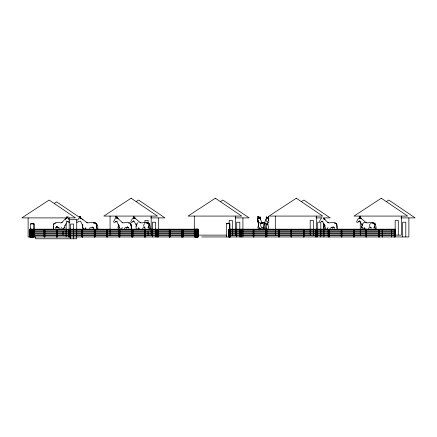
<?xml version="1.0" encoding="UTF-8"?>
<svg xmlns="http://www.w3.org/2000/svg" width="437" height="437" viewBox="0 0 437 437"><rect width="100%" height="100%" fill="white"/><g stroke="black" fill="none" stroke-linecap="round" stroke-linejoin="round"><path stroke-width="0.66" d="M259.66 217.621L259.687 217.009L259.545 217.926M373.952 223.427L374.094 223.116L375.05 223.875L375.94 226.126L376.137 228.813M131.105 228.261L131.286 224.607L129.904 222.963L128.636 223.078M336.829 228.261L337.009 224.607L335.627 222.963L334.354 223.078M149.683 225.825L149.749 224.607L148.678 223.312M96.555 228.261L96.763 224.607L95.2 222.963L93.474 223.088M53.429 228.813L53.554 226.798M66.697 217.926L66.768 217.009L66.604 218.418L66.714 217.621M66.746 217.926L66.823 217.009L66.642 218.424L66.823 217.009M53.986 223.525L53.784 224.908M130.953 225.727L130.69 223.525M65.326 219.729L65.463 218.604M53.248 228.797L53.5 226.879M267.69 224.421L267.952 222.466M148.301 228.261L148.853 224.547L147.154 222.963L146.116 223.045M374.138 228.261L374.689 224.547L372.985 222.963L371.428 223.088M259.496 217.926L259.633 217.009M260.212 217.02L259.764 218.44M263.167 228.393L263.943 224.547L262.828 222.963L262.063 223.132M260.042 217.631L260.157 217.02L259.818 218.369M268.105 217.653L268.427 216.304L268.05 217.784M268.58 220.335L268.864 218.877L268.242 217.894L266.728 217.872L265.92 219.751L266.472 221.117L266.996 221.401M266.22 228.464L266.526 225.164L266.144 223.312L264.5 223.132M119.47 225.465L119.159 226.814L120.224 228.999M325.188 225.465L324.877 226.814L325.947 228.999M68.068 216.107L67.32 217.905M82.762 225.443L82.396 226.792L83.156 228.977M82.888 225.465L82.522 226.814L83.385 228.999M258.638 224.552L257.814 227.469L258.436 229.01M118.542 225.071L117.924 227.448L118.503 228.977M324.265 225.071L323.648 227.448L324.221 228.977M136.371 228.999L135.869 226.59L137.043 224.552M264.461 223.007L266.259 218.533M95.523 223.427L95.67 223.116L96.724 223.875L97.713 226.126L97.926 228.813M267.99 229.01L268.613 227.469L267.783 224.552M65.26 225.787L67.101 221.439M121.628 229.004L122.3 227.469M327.351 229.004L328.018 227.469M261.179 223.482L260.501 225.006L261.747 228.311M85.078 229.004L85.728 227.628M259.534 228.993L259.966 228.087M96.353 226.694L96.845 224.908L95.61 223.023C92.628 221.395 89.563 223.52 86.504 222.591M319.387 221.439L321.512 217.894M55.696 228.311L57.214 226.519M76.999 220.822L76.672 222.225L77.393 222.482L78.939 221.362L80.315 221.117M63.556 228.977L64.632 226.792L64.348 225.443M58.11 228.311L58.64 227.448M144.669 223.482L143.702 225.006L143.86 226.421L144.767 227.448M370.505 223.482L369.533 225.006L369.697 226.421L371.221 228.311M137.901 229.004L138.851 227.628M363.737 229.004L364.687 227.628M147.968 227.764L148.837 226.694M373.804 227.764L374.667 226.694M78.327 218.975L79.387 217.757L80.555 217.768L81.577 218.533M61.644 222.87L65.665 218.533M82.817 224.4L82.451 224.793L82.85 227.076M362.874 224.552L361.705 226.59L362.202 228.999M138.026 222.597L136.115 224.4L136.366 226.257M54.374 203.363L56.646 201.878L79.632 217.446M136.333 201.533L138.611 200.048L164.957 217.899L150.689 217.899M220.565 201.533L222.837 200.048L249.183 217.899L235.172 217.899M301.563 201.533L303.841 200.048L330.186 217.899L322.905 217.899M386.526 201.533L388.804 200.048L415.15 217.899L400.882 217.899M116.22 221.362L114.827 222.422L113.767 222.176L113.664 221.439L115.171 218.74L115.794 217.894L116.865 217.724M321.239 221.767L321.938 221.362M133.438 221.362L131.701 222.482L130.969 222.176L130.876 221.439C131.684 219.696 133.596 216.047 135.732 218.604M124.277 228.327L126.151 227.393L128.795 227.688M329.995 228.327L331.869 227.393L334.518 227.688M258.425 218.429L257.961 217.052L258.327 218.462M142.315 228.327L144.805 227.262M368.151 228.327L370.642 227.262M89.159 228.327L91.415 227.393L93.414 227.579M262.593 228.092L263.735 227.622M117.389 221.117L115.455 221.362L116.062 221.401M323.107 221.117L321.173 221.362L321.779 221.401M63.693 228.098L64.856 227.65M364.879 222.231L363.857 222.597L361.951 224.4L362.115 225.639M262.156 222.635L263.232 222.258L264.325 222.635M359.449 217.052L359.236 216.31L359.864 218.462M55.237 223.023L57.569 222.258L60.372 222.914L62.13 222.591M260.365 222.357L259.36 222.597L258.72 223.433L258.486 226.24M66.642 217.768L67.293 217.724M134.028 218.462L133.405 216.31L133.618 217.052M80.452 218.462L79.949 216.31L80.168 217.052M258.584 222.422L257.54 222.176L257.814 219.724L258.048 221.362L258.376 221.401M55.423 227.764L58.46 227.393L56.384 226.732L60.159 228.327M146.717 223.088L148.274 222.963M372.548 223.088L374.105 222.963L374.514 223.312M266.778 218.353L266.499 218.396L266.264 217.02L266.379 217.631M266.87 218.424L266.45 218.396L266.215 217.02M93.857 223.045L95.009 222.963M67.702 221.401L68.276 221.362L66.287 221.117M361.568 218.604C359.405 216.064 357.564 219.674 356.712 221.439L356.8 222.176L357.532 222.482L359.269 221.362L358.684 221.362L359.804 221.401M66.293 217.899L21.85 217.899L49.135 200.048L75.486 217.899L67.566 217.899M315.918 217.899L321.632 217.899M68.729 219.729L78.267 219.729M133.973 221.401L132.848 221.362L133.487 221.401M229.862 236.952L229.857 223.733L226.464 223.733L226.464 236.952M30.666 237.138L34.064 237.138L34.064 223.919L30.666 223.919L30.645 236.952M30.645 229.19L31.841 229.19L31.841 236.952M29.776 229.556L30.372 229.556M30.645 229.556L31.841 229.556M32.201 229.556L69.341 229.556M69.844 229.556L131.914 229.556M132.416 229.556L182.103 229.556M182.606 229.556L195.153 229.556M195.563 229.556L198.278 229.556M228.764 229.556L265.904 229.556M266.57 229.556L328.477 229.556M329.143 229.556L378.666 229.556M379.332 229.556L395.075 229.556M29.782 230.769L30.098 230.769M31.005 230.769L31.005 231.594M31.36 230.769L31.36 231.594M32.529 230.769L44.252 230.769M44.743 230.769L56.635 230.769M57.121 230.769L69.013 230.769M70.171 230.769L82.063 230.769M82.555 230.769L94.447 230.769M95.102 230.769L106.825 230.769M107.316 230.769L119.203 230.769M119.694 230.769L131.586 230.769M132.744 230.769L144.636 230.769M145.122 230.769L157.014 230.769M157.506 230.769L169.398 230.769M169.884 230.769L181.776 230.769M182.934 230.769L194.826 230.769M195.563 230.769L196.153 230.769M196.399 230.769L196.705 230.769M196.885 230.769L196.885 231.594M197.715 230.769L197.999 230.769M229.092 230.769L240.814 230.769M241.47 230.769L253.192 230.769M253.853 230.769L265.576 230.769M266.903 230.769L278.626 230.769M279.281 230.769L291.004 230.769M291.659 230.769L303.382 230.769M304.043 230.769L315.765 230.769M316.421 230.769L328.143 230.769M329.471 230.769L341.193 230.769M341.854 230.769L353.577 230.769M354.232 230.769L365.955 230.769M366.616 230.769L378.338 230.769M379.66 230.769L394.25 230.769M29.782 231.594L30.098 231.594M32.529 231.594L44.252 231.594M44.743 231.594L56.635 231.594M57.121 231.594L69.013 231.594M70.171 231.594L82.063 231.594M82.555 231.594L94.447 231.594M94.933 231.594L106.825 231.594M107.316 231.594L119.203 231.594M119.694 231.594L131.586 231.594M132.744 231.594L144.636 231.594M145.122 231.594L157.014 231.594M157.506 231.594L169.398 231.594M169.884 231.594L181.776 231.594M182.934 231.594L194.826 231.594M195.563 231.594L196.153 231.594M196.399 231.594L196.705 231.594M197.715 231.594L197.999 231.594M229.092 231.594L240.814 231.594M241.47 231.594L253.192 231.594M253.853 231.594L265.576 231.594M266.903 231.594L278.626 231.594M279.281 231.594L291.004 231.594M291.659 231.594L303.382 231.594M304.043 231.594L315.765 231.594M316.421 231.594L328.143 231.594M329.471 231.594L341.193 231.594M341.854 231.594L353.577 231.594M354.232 231.594L365.955 231.594M366.616 231.594L378.338 231.594M379.66 231.594L394.25 231.594M29.782 232.817L30.098 232.817M31.005 232.817L31.005 233.642M31.36 232.817L31.36 233.642M32.529 232.817L44.252 232.817M44.743 232.817L56.635 232.817M57.121 232.817L69.013 232.817M70.171 232.817L82.063 232.817M82.555 232.817L94.447 232.817M94.933 232.817L106.825 232.817M107.316 232.817L119.203 232.817M119.694 232.817L131.586 232.817M132.744 232.817L144.636 232.817M145.122 232.817L157.014 232.817M157.506 232.817L169.398 232.817M169.884 232.817L181.776 232.817M182.934 232.817L194.826 232.817M195.563 232.817L196.153 232.817M196.399 232.817L196.705 232.817M196.885 232.817L196.885 233.642M197.715 232.817L197.999 232.817M229.092 232.817L240.814 232.817M241.47 232.817L253.192 232.817M253.853 232.817L265.576 232.817M266.903 232.817L278.626 232.817M279.281 232.817L291.004 232.817M291.659 232.817L303.382 232.817M304.043 232.817L315.765 232.817M316.421 232.817L328.143 232.817M329.471 232.817L341.193 232.817M341.854 232.817L353.577 232.817M354.232 232.817L365.955 232.817M366.616 232.817L378.338 232.817M379.66 232.817L394.25 232.817M29.782 233.642L30.098 233.642M32.529 233.642L44.252 233.642M44.743 233.642L56.635 233.642M57.121 233.642L69.013 233.642M70.171 233.642L82.063 233.642M82.555 233.642L94.447 233.642M94.933 233.642L106.825 233.642M107.316 233.642L119.203 233.642M119.694 233.642L131.586 233.642M132.744 233.642L144.636 233.642M145.122 233.642L157.014 233.642M157.506 233.642L169.398 233.642M169.884 233.642L181.776 233.642M182.934 233.642L194.826 233.642M195.563 233.642L196.153 233.642M196.399 233.642L196.705 233.642M197.715 233.642L197.999 233.642M229.092 233.642L240.814 233.642M241.47 233.642L253.192 233.642M253.853 233.642L265.576 233.642M266.903 233.642L278.626 233.642M279.281 233.642L291.004 233.642M291.659 233.642L303.382 233.642M304.043 233.642L315.765 233.642M316.421 233.642L328.143 233.642M329.471 233.642L341.193 233.642M341.854 233.642L353.577 233.642M354.232 233.642L365.955 233.642M366.616 233.642L378.338 233.642M379.66 233.642L394.25 233.642M29.782 234.871L30.098 234.871M31.005 234.871L31.005 235.69M31.36 234.871L31.36 235.69M32.529 234.871L44.252 234.871M44.743 234.871L56.635 234.871M57.121 234.871L69.013 234.871M70.171 234.871L82.063 234.871M82.555 234.871L94.447 234.871M94.933 234.871L106.825 234.871M107.316 234.871L119.203 234.871M119.694 234.871L131.586 234.871M132.744 234.871L144.636 234.871M145.122 234.871L157.014 234.871M157.506 234.871L169.398 234.871M169.884 234.871L181.776 234.871M182.934 234.871L194.826 234.871M195.563 234.871L196.153 234.871M196.399 234.871L196.705 234.871M196.885 234.871L196.885 235.69M197.715 234.871L197.999 234.871M229.092 234.871L240.814 234.871M241.47 234.871L253.192 234.871M253.853 234.871L265.576 234.871M266.903 234.871L278.626 234.871M279.281 234.871L291.004 234.871M291.659 234.871L303.382 234.871M304.043 234.871L315.765 234.871M316.421 234.871L328.143 234.871M329.471 234.871L341.193 234.871M341.854 234.871L353.577 234.871M354.232 234.871L365.955 234.871M366.616 234.871L378.338 234.871M379.66 234.871L394.25 234.871M194.826 235.122L196.322 235.122M197.961 235.122L226.65 235.122M378.464 235.122L379.813 235.122M394.638 235.122L401.374 235.122L401.374 216.075M29.782 235.69L30.098 235.69M32.529 235.69L44.252 235.69M44.743 235.69L56.635 235.69M57.121 235.69L69.013 235.69M70.171 235.69L82.063 235.69M82.555 235.69L94.447 235.69M94.933 235.69L106.825 235.69M107.316 235.69L119.203 235.69M119.694 235.69L131.586 235.69M132.744 235.69L144.636 235.69M145.122 235.69L157.014 235.69M157.506 235.69L169.398 235.69M169.884 235.69L181.776 235.69M182.934 235.69L194.826 235.69M195.563 235.69L196.153 235.69M196.399 235.69L196.705 235.69M197.715 235.69L197.999 235.69M229.092 235.69L240.814 235.69M241.47 235.69L253.192 235.69M253.853 235.69L265.576 235.69M266.903 235.69L278.626 235.69M279.281 235.69L291.004 235.69M291.659 235.69L303.382 235.69M304.043 235.69L315.765 235.69M316.421 235.69L328.143 235.69M329.471 235.69L341.193 235.69M341.854 235.69L353.577 235.69M354.232 235.69L365.955 235.69M366.616 235.69L378.338 235.69M379.66 235.69L394.25 235.69M201.812 236.952L408.885 236.952L408.885 217.899M55.936 223.078L54.161 223.312L53.483 224.607L53.653 228.261M370.183 227.393L371.39 227.519M365.774 222.591L367.878 222.914L371.221 222.258L374.875 223.525L375.438 224.908M139.944 222.591L142.047 222.914L145.39 222.258L148.17 223.023M327.772 222.591L329.7 222.914L332.765 222.258L336.414 223.525L336.588 224.41M122.054 222.591L123.982 222.914L127.047 222.258L129.598 223.023M263.211 227.519L264.101 227.764M84.8 228.19L86.029 228.546M363.65 228.01L365.316 228.546M138.376 228.19L139.485 228.546M229.857 223.733L228.163 223.17L226.464 223.733L228.163 223.17L229.753 223.733L229.753 229.021M34.064 223.919L32.365 223.356L30.666 223.919L32.311 223.356L33.955 223.919L33.955 237.138M262.353 223.11L261.337 222.684L261.965 222.914L260.201 223.711L263.189 222.258L265.341 223.012L265.936 223.525L266.16 224.542M259.409 218.232L260.162 218.533L261.725 222.384M262.686 227.622L263.828 228.092M261.337 222.684L262.331 223.105M260.982 228.546L259.152 227.775L258.513 226.874M67.385 221.362L69.041 222.482L69.783 222.176L69.592 220.827M81.173 218.232L87.296 222.985M81.315 218.587L82.997 219.729M117.646 218.232L122.639 222.903M360.946 218.232L366.397 222.903M135.115 218.232L140.561 222.903M117.378 217.872L118.323 218.604M323.364 218.232L328.356 222.903M148.263 223.116L149.219 223.875L150.109 226.126L150.306 228.813M92.147 226.83L93.551 228.311M332.918 226.519L334.534 228.311M127.194 226.519L128.811 228.311M324.183 218.948L325.002 219.658L323.801 218.533M95.823 223.755L96.637 224.547M359.416 220.565L362.218 225.273M133.585 220.565L136.388 225.273M374.87 223.744L375.585 224.607M67.964 217.894L68.669 219.041M92.6 227.448L93.272 228.311M267.1 221.362L267.843 222.422L268.881 222.176L268.613 219.724M118.553 226.874L119.132 227.65M331.885 227.448L332.459 228.311M126.167 227.448L126.735 228.311M80.605 221.395L82.604 225.273M61.53 227.448L62.278 228.983M322.511 221.439L324.369 225.35M266.455 228.087L266.887 228.993M116.794 221.439L118.651 225.35M115.838 216.282L116.564 217.828M115.865 216.408L116.548 217.866M149.039 223.525L149.601 224.908M263.336 227.448L264.003 228.983M359.258 216.441L360.083 218.385M359.438 217.653L359.782 218.462M133.427 216.441L134.252 218.385M133.607 217.653L133.946 218.462M79.884 217.653L80.19 218.451M80.342 217.839L79.758 216.282L80.031 217.631M80.31 217.877L79.769 216.408L79.944 217.02M258.753 218.385L257.999 216.304L258.371 217.784M336.2 223.875L337.02 226.126L337.277 228.797M130.483 223.875L131.297 226.126L131.553 228.797M258.72 218.396L258.016 216.435L258.316 217.653M80.599 218.396L79.955 216.441L80.129 217.052M115.942 217.009L116.138 217.752M257.797 219.505L258.824 225.071M116.919 217.653L117.116 218.451L116.794 217.042L117.029 218.418M79.589 217.009L79.763 217.752M116.029 217.02L116.171 217.631M360.017 217.752L359.908 217.009L360.154 217.948M134.072 217.009L134.186 217.752M96.539 226.35L97.036 228.78M359.908 217.009L360.093 217.926M258.048 221.362L257.557 218.877L258.185 217.894L259.698 217.872L260.507 219.751M267.706 223.433L267.996 224.968M374.848 226.35L375.285 228.78M149.012 226.35L149.454 228.78M360.443 217.631L360.438 217.02L360.683 218.396M263.047 227.213L263.26 228.393M134.853 218.396L134.607 217.02L134.607 217.631M360.492 217.02L360.733 218.396M134.656 217.02L134.902 218.396M266.788 217.009L266.996 218.385L266.739 217.009L266.761 217.621M324.046 218.604L324.199 219.729M324.041 224.4L324.27 226.874M118.323 224.4L118.493 226.257M265.658 228.797L264.964 224.154L264.309 223.116L264.156 228.797M405.793 236.952L405.793 222.231L402.668 222.231L402.668 236.952M398.282 235.122L398.282 220.406L395.157 220.406L395.157 235.122M395.07 236.952L395.075 229.19L379.332 229.19L379.332 236.952M394.944 229.19L394.95 236.952M394.578 229.19L394.589 236.952M394.25 229.556L394.25 236.952M391.716 229.19L391.716 236.952M391.383 229.556L391.383 236.952M382.528 229.556L382.528 236.952M382.2 229.19L382.2 236.952M379.66 229.556L379.66 236.952M378.666 236.952L378.666 229.19L329.143 229.19L329.143 236.952M378.338 229.556L378.338 236.952M366.616 229.556L366.616 236.952M366.282 229.19L366.282 236.952M365.955 229.556L365.955 236.952M360.268 216.075L360.268 218.112M360.268 221.515L360.268 235.122M354.232 229.556L354.232 236.952M353.904 229.19L353.904 236.952M353.577 229.556L353.577 236.952M341.854 229.556L341.854 236.952M341.521 229.19L341.521 236.952M341.193 229.556L341.193 236.952M329.471 229.556L329.471 236.952M328.477 236.952L328.477 229.19L266.57 229.19L266.57 236.952M328.143 229.556L328.143 236.952M323.921 223.345L323.921 236.952M320.829 236.952L320.829 222.231L317.704 222.231L317.704 236.952M316.41 216.075L316.421 236.952M316.093 229.19L316.093 236.952M315.765 229.556L315.765 236.952M313.318 235.122L313.318 220.406L310.194 220.406L310.194 235.122M304.043 229.556L304.043 236.952M303.715 229.19L303.715 236.952M303.382 229.556L303.382 236.952M291.659 229.556L291.659 236.952M291.332 229.19L291.332 236.952M291.004 229.556L291.004 236.952M279.281 229.556L279.281 236.952M278.953 229.19L278.953 236.952M278.626 229.556L278.626 236.952M275.305 216.075L275.305 235.122M266.903 229.556L266.903 236.952M265.904 236.952L265.904 229.19L228.764 229.19L228.764 236.952M265.576 229.556L265.576 236.952M253.853 229.556L253.853 236.952M253.52 229.19L253.52 236.952M253.192 229.556L253.192 236.952M242.923 217.899L242.923 236.952M241.47 229.556L241.47 236.952M241.142 229.19L241.142 236.952M240.814 229.556L240.814 236.952M239.826 236.952L239.826 222.231L236.701 222.231L236.701 236.952M235.412 216.075L235.412 235.122M232.315 235.122L232.315 220.406L229.19 220.406L229.19 223.749M230.343 229.19L230.337 236.952M230.212 229.19L230.212 236.952M229.988 229.19L229.982 236.952M229.441 229.19L229.436 236.952M229.31 229.19L229.31 236.952M229.245 229.19L229.245 236.952M229.119 229.556L229.119 236.952M229.119 229.19L229.092 236.952M228.89 229.556L228.89 236.952M198.114 229.19L198.114 236.952M197.988 229.19L197.988 236.952M197.923 229.19L197.917 236.952M197.879 230.769L197.841 231.594M197.879 232.817L197.841 233.642M197.879 234.871L197.841 235.69M197.792 229.19L197.759 236.952M197.557 229.19L197.551 236.952M197.437 229.19L197.437 236.952M197.426 229.19L197.382 236.952M197.338 230.769L197.338 231.594M197.338 232.817L197.338 233.642M197.338 234.871L197.338 235.69M197.234 229.19L197.24 236.952M196.983 229.19L197.005 236.952L196.978 229.556M196.852 229.19L196.885 236.952M196.797 229.556L196.797 236.952M196.672 229.19L196.623 236.952M196.612 229.19L196.612 236.952M196.481 229.19L196.503 236.952M196.426 229.556L196.426 236.952M196.3 229.19L196.306 236.952M196.235 229.19L196.235 236.952M196.104 229.19L196.126 236.952L196.044 229.19M195.945 229.19L195.945 236.952M195.88 229.19L195.874 236.952M195.749 229.19L195.754 236.952M195.689 229.19L195.689 236.952M195.563 236.952L195.563 229.19L198.278 229.19L198.278 236.952L28.115 236.952L28.115 217.899M195.153 236.952L195.153 229.19L182.606 229.19L182.606 236.952M194.984 229.19L194.984 236.952M194.826 229.556L194.826 236.952M194.656 229.556L194.656 236.952M194.301 216.075L194.301 235.122M183.103 229.556L183.103 236.952M182.934 229.556L182.934 236.952M182.775 229.19L182.775 236.952M182.103 236.952L182.103 229.19L132.416 229.19L132.416 236.952M181.934 229.19L181.934 236.952M181.776 229.556L181.776 236.952M181.606 229.556L181.606 236.952M170.053 229.556L170.053 236.952M169.884 229.556L169.884 236.952M169.725 229.19L169.725 236.952M169.556 229.19L169.556 236.952M169.398 229.556L169.398 236.952M169.228 229.556L169.228 236.952M158.691 217.899L158.691 236.952M157.675 229.556L157.675 236.952M157.342 229.19L157.342 236.952M157.014 229.556L157.014 236.952M156.845 229.556L156.845 236.952M155.594 236.952L155.594 222.231L152.469 222.231L152.469 236.952M151.18 216.075L151.18 235.122M148.083 223.083L148.083 220.406L144.958 220.406L144.958 222.411M148.083 231.779L148.083 235.122M145.292 229.556L145.292 236.952M145.122 229.556L145.122 236.952M144.958 227.764L144.964 236.952M144.794 229.19L144.794 236.952M144.636 229.556L144.636 236.952M144.467 229.556L144.467 236.952M132.914 229.556L132.914 236.952M132.744 229.556L132.744 236.952M132.58 229.19L132.58 236.952M131.914 236.952L131.914 229.19L69.844 229.19L69.844 236.952M131.586 229.556L131.586 236.952M119.864 229.556L119.864 236.952M119.694 229.556L119.694 236.952M119.536 229.19L119.536 236.952M119.367 231.572L119.367 234.931M119.203 229.556L119.203 236.952M119.039 229.556L119.039 236.952M110.075 216.075L110.075 235.122M107.48 229.556L107.48 236.952M107.316 229.556L107.316 236.952M107.152 229.19L107.152 236.952M106.825 229.556L106.825 236.952M106.655 229.556L106.655 236.952M95.102 229.556L95.102 236.952M94.774 229.19L94.774 236.952M94.605 229.19L94.605 236.952M94.447 229.556L94.447 236.952M94.277 229.556L94.277 236.952M82.719 229.556L82.719 236.952M82.555 229.556L82.555 236.952M82.391 229.19L82.391 236.952M82.222 229.19L82.222 236.952M82.063 229.556L82.063 236.952M81.894 229.556L81.894 236.952M76.732 219.729L76.732 221.089M76.732 222.449L76.732 238.777L35.626 238.777L35.626 236.739M73.635 238.777L73.635 224.061L70.51 224.061L70.51 238.777M70.341 229.556L70.341 236.952M70.171 229.556L70.171 236.952M70.013 229.19L70.013 236.952M69.341 236.952L69.341 229.19L32.201 229.19L32.201 236.952M69.221 217.899L69.221 220.619M69.221 221.98L69.177 236.952M69.013 229.556L69.013 236.952M68.844 229.556L68.844 236.952M66.124 223.569L66.124 236.952M62.999 231.599L62.999 234.942M57.291 229.556L57.291 236.952M57.121 229.556L57.121 236.952M56.963 229.19L56.963 236.952M56.794 231.572L56.794 236.952M56.635 229.556L56.635 236.952M56.466 231.572L56.466 236.952M44.913 229.556L44.913 236.952M44.585 229.19L44.585 236.952M44.252 229.556L44.252 236.952M44.088 229.556L44.088 236.952M32.529 229.556L32.529 236.952M31.71 229.19L31.715 236.952M31.486 229.19L31.48 236.952M31.442 230.769L31.442 231.594M31.442 232.817L31.442 233.642M31.442 234.871L31.442 235.69M31.355 229.19L31.36 236.952M31.131 229.19L31.125 236.952M31.087 230.769L31.087 231.594M31.087 232.817L31.087 233.642M31.087 234.871L31.087 235.69M31 229.19L31.005 236.952M30.372 236.952L30.372 229.19L29.776 229.19L29.782 236.952M30.246 229.19L30.246 236.952M30.131 229.19L30.137 236.952M30.016 229.19L30.016 236.952M29.973 230.769L29.984 231.594M29.973 232.817L29.984 233.642M29.984 234.871L29.973 235.69M29.907 229.19L29.902 236.952M268.487 217.052L268.094 218.462L268.465 217.052M258.103 218.03L257.644 218.904L258.103 218.03M131.095 198.223L103.809 216.075L157.446 216.075L131.095 198.223M215.326 198.223L188.041 216.075L241.672 216.075L215.326 198.223M296.33 198.223L269.039 216.075L322.675 216.075L296.33 198.223M381.293 198.223L354.003 216.075L407.639 216.075L381.293 198.223M268.318 218.03L268.777 218.904L268.318 218.03M362.093 227.622L361.705 226.59L362.093 227.622M117.553 218.429L117.351 217.052L117.608 218.429"/></g></svg>
